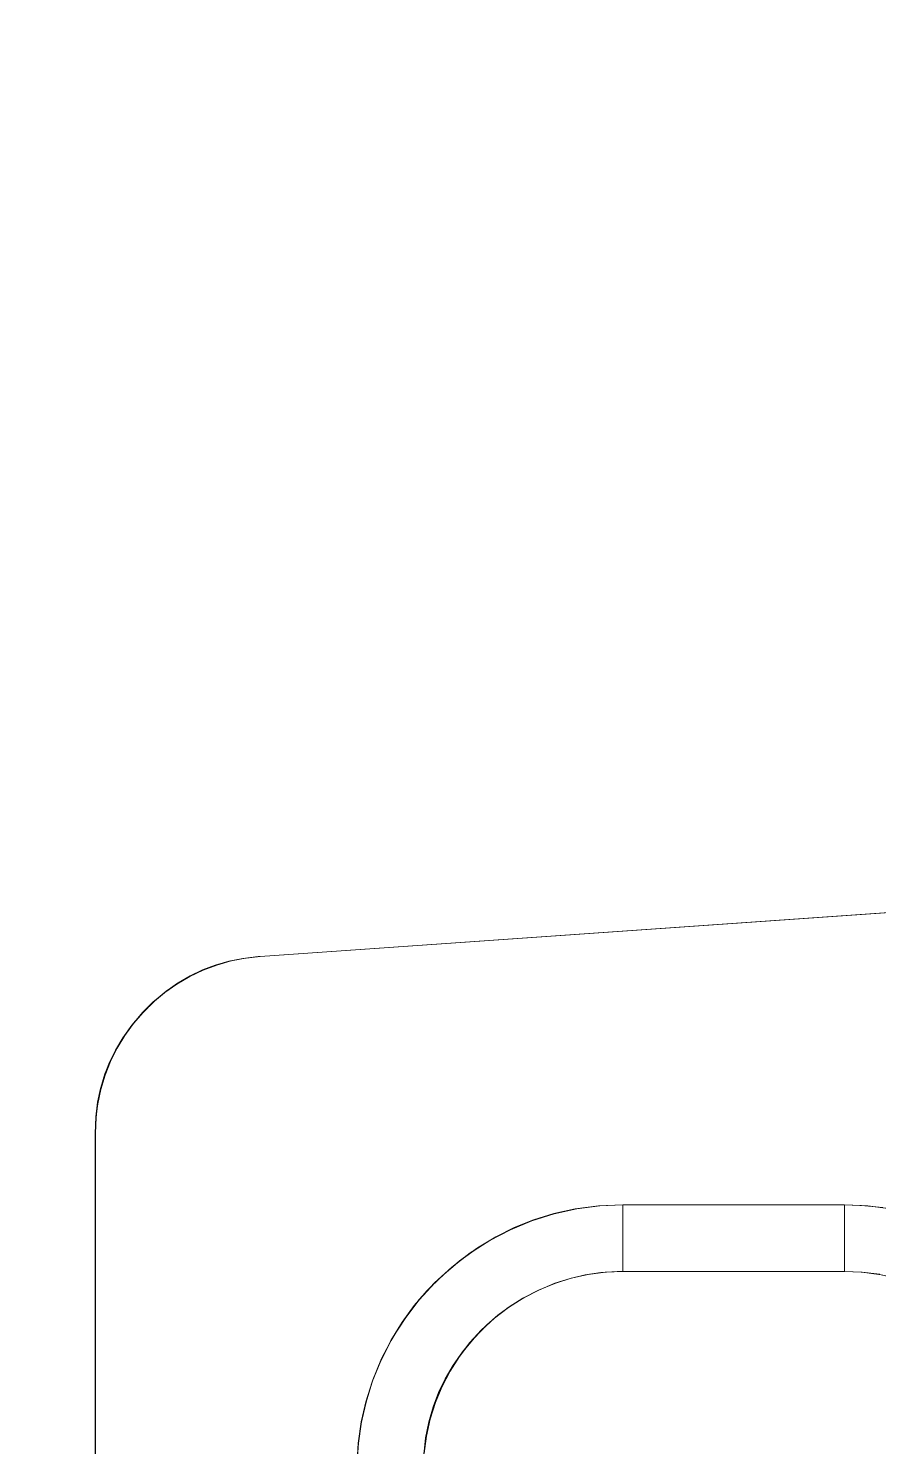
# Model space of a CAD drawing. Header units: millimetres. Extents: x -5968 to 8419, y -11886 to 221.
# Drawn here: x -4809.22 to -4799.63, y -11248.23 to -11232.23 of the extents above; entities that cross this region are included whole.
import ezdxf

# ---------------------------------------------------------------- set-up
doc = ezdxf.new("R2010")
doc.units = ezdxf.units.MM
doc.header["$LTSCALE"] = 20
doc.layers.add('Beschläge', color=7, linetype='Continuous')
doc.layers.add('Innenausbau_Konstruktion', color=7, linetype='Continuous')

msp = doc.modelspace()

# ---------------------------------------------------------------- linework, layer by layer
at = {"layer": 'Beschläge', "color": 7, "linetype": 'Continuous', "lineweight": 9, "transparency": 33554687}
for points in [[(-4806.601, -11242.7, 3091.609), (-4793.762, -11241.803, 3091.609), (-4793.762, -11241.803, 3090.109), (-4806.601, -11242.7, 3090.109)], [(-4806.599, -11242.7, 3559.609), (-4793.76, -11241.803, 3559.609), (-4793.76, -11241.803, 3558.109), (-4806.599, -11242.7, 3558.109)], [(-4808.462, -11252.31, 3091.609), (-4808.462, -11244.696, 3091.609), (-4808.462, -11244.696, 3090.109), (-4808.462, -11252.31, 3090.109)], [(-4808.46, -11252.31, 3559.609), (-4808.46, -11244.696, 3559.609), (-4808.46, -11244.696, 3558.109), (-4808.46, -11252.31, 3558.109)], [(-4802.512, -11246.253, 3090.859), (-4802.512, -11245.503, 3090.109), (-4800.012, -11245.503, 3090.109), (-4800.012, -11246.253, 3090.859)], [(-4802.51, -11246.253, 3558.859), (-4802.51, -11245.503, 3558.109), (-4800.01, -11245.503, 3558.109), (-4800.01, -11246.253, 3558.859)], [(-4802.512, -11246.253, 3091.609), (-4802.512, -11246.253, 3090.859), (-4800.012, -11246.253, 3090.859), (-4800.012, -11246.253, 3091.609)], [(-4802.51, -11246.253, 3559.609), (-4802.51, -11246.253, 3558.859), (-4800.01, -11246.253, 3558.859), (-4800.01, -11246.253, 3559.609)]]:
    msp.add_3dface(points, dxfattribs=at)
for points, invisible_edges in [([(-4802.512, -11246.253, 3091.609), (-4800.012, -11246.253, 3091.609), (-4793.762, -11241.803, 3091.609), (-4806.601, -11242.7, 3091.609)], 10), ([(-4800.012, -11245.503, 3090.109), (-4802.512, -11245.503, 3090.109), (-4806.601, -11242.7, 3090.109), (-4793.762, -11241.803, 3090.109)], 10), ([(-4802.51, -11246.253, 3559.609), (-4800.01, -11246.253, 3559.609), (-4793.76, -11241.803, 3559.609), (-4806.599, -11242.7, 3559.609)], 10), ([(-4800.01, -11245.503, 3558.109), (-4802.51, -11245.503, 3558.109), (-4806.599, -11242.7, 3558.109), (-4793.76, -11241.803, 3558.109)], 10), ([(-4800.012, -11246.253, 3091.609), (-4799.811, -11246.261, 3091.609), (-4793.762, -11241.803, 3091.609)], 10), ([(-4793.762, -11241.803, 3090.109), (-4799.821, -11245.508, 3090.109), (-4800.012, -11245.503, 3090.109)], 9), ([(-4800.01, -11246.253, 3559.609), (-4799.809, -11246.261, 3559.609), (-4793.76, -11241.803, 3559.609)], 10), ([(-4793.76, -11241.803, 3558.109), (-4799.819, -11245.508, 3558.109), (-4800.01, -11245.503, 3558.109)], 9), ([(-4793.762, -11241.803, 3090.109), (-4799.579, -11245.533, 3090.109), (-4799.821, -11245.508, 3090.109)], 9), ([(-4793.76, -11241.803, 3558.109), (-4799.577, -11245.533, 3558.109), (-4799.819, -11245.508, 3558.109)], 9), ([(-4799.811, -11246.261, 3091.609), (-4799.613, -11246.285, 3091.609), (-4793.762, -11241.803, 3091.609)], 10), ([(-4799.809, -11246.261, 3559.609), (-4799.611, -11246.285, 3559.609), (-4793.76, -11241.803, 3559.609)], 10), ([(-4806.789, -11242.722, 3091.609), (-4806.962, -11242.757, 3091.609), (-4803.922, -11246.748, 3091.609)], 10), ([(-4806.787, -11242.722, 3559.609), (-4806.96, -11242.757, 3559.609), (-4803.92, -11246.748, 3559.609)], 10), ([(-4804.351, -11246.133, 3090.109), (-4806.956, -11242.755, 3090.109), (-4806.795, -11242.722, 3090.109), (-4806.622, -11242.702, 3090.109)], 9), ([(-4804.349, -11246.133, 3558.109), (-4806.954, -11242.755, 3558.109), (-4806.793, -11242.722, 3558.109), (-4806.62, -11242.702, 3558.109)], 9), ([(-4806.93, -11242.751, 3091.609), (-4806.767, -11242.719, 3091.609), (-4806.767, -11242.719, 3090.109)], 10), ([(-4806.93, -11242.751, 3091.609), (-4806.767, -11242.719, 3090.109), (-4806.93, -11242.751, 3090.109)], 9), ([(-4806.928, -11242.751, 3559.609), (-4806.765, -11242.719, 3559.609), (-4806.765, -11242.719, 3558.109)], 10), ([(-4806.928, -11242.751, 3559.609), (-4806.765, -11242.719, 3558.109), (-4806.928, -11242.751, 3558.109)], 9), ([(-4803.922, -11246.748, 3091.609), (-4803.782, -11246.645, 3091.609), (-4806.601, -11242.7, 3091.609), (-4806.789, -11242.722, 3091.609)], 10), ([(-4803.92, -11246.748, 3559.609), (-4803.78, -11246.645, 3559.609), (-4806.599, -11242.7, 3559.609), (-4806.787, -11242.722, 3559.609)], 10), ([(-4806.767, -11242.719, 3091.609), (-4806.601, -11242.7, 3091.609), (-4806.601, -11242.7, 3090.109)], 8), ([(-4806.767, -11242.719, 3091.609), (-4806.601, -11242.7, 3090.109), (-4806.767, -11242.719, 3090.109)], 9), ([(-4806.765, -11242.719, 3559.609), (-4806.599, -11242.7, 3559.609), (-4806.599, -11242.7, 3558.109)], 8), ([(-4806.765, -11242.719, 3559.609), (-4806.599, -11242.7, 3558.109), (-4806.765, -11242.719, 3558.109)], 9), ([(-4806.622, -11242.702, 3090.109), (-4806.601, -11242.7, 3090.109), (-4804.148, -11245.986, 3090.109), (-4804.351, -11246.133, 3090.109)], 10), ([(-4806.62, -11242.702, 3558.109), (-4806.599, -11242.7, 3558.109), (-4804.146, -11245.986, 3558.109), (-4804.349, -11246.133, 3558.109)], 10), ([(-4806.601, -11242.7, 3091.609), (-4802.573, -11246.253, 3091.609), (-4802.512, -11246.253, 3091.609)], 9), ([(-4806.601, -11242.7, 3091.609), (-4802.758, -11246.265, 3091.609), (-4802.573, -11246.253, 3091.609)], 9), ([(-4806.601, -11242.7, 3091.609), (-4802.935, -11246.291, 3091.609), (-4802.758, -11246.265, 3091.609)], 9), ([(-4806.601, -11242.7, 3091.609), (-4803.106, -11246.331, 3091.609), (-4802.935, -11246.291, 3091.609)], 9), ([(-4806.601, -11242.7, 3091.609), (-4803.629, -11246.55, 3091.609), (-4803.459, -11246.463, 3091.609)], 9), ([(-4806.601, -11242.7, 3091.609), (-4803.782, -11246.645, 3091.609), (-4803.629, -11246.55, 3091.609)], 9), ([(-4806.601, -11242.7, 3091.609), (-4803.279, -11246.387, 3091.609), (-4803.106, -11246.331, 3091.609)], 9), ([(-4803.459, -11246.463, 3091.609), (-4803.279, -11246.387, 3091.609), (-4806.601, -11242.7, 3091.609)], 10), ([(-4806.601, -11242.7, 3090.109), (-4803.944, -11245.862, 3090.109), (-4804.148, -11245.986, 3090.109)], 9), ([(-4806.601, -11242.7, 3090.109), (-4803.735, -11245.757, 3090.109), (-4803.944, -11245.862, 3090.109)], 9), ([(-4806.601, -11242.7, 3090.109), (-4803.518, -11245.67, 3090.109), (-4803.735, -11245.757, 3090.109)], 9), ([(-4806.601, -11242.7, 3090.109), (-4803.29, -11245.6, 3090.109), (-4803.518, -11245.67, 3090.109)], 9), ([(-4802.512, -11245.503, 3090.109), (-4802.784, -11245.514, 3090.109), (-4806.601, -11242.7, 3090.109)], 10), ([(-4806.601, -11242.7, 3090.109), (-4803.047, -11245.547, 3090.109), (-4803.29, -11245.6, 3090.109)], 9), ([(-4802.784, -11245.514, 3090.109), (-4803.047, -11245.547, 3090.109), (-4806.601, -11242.7, 3090.109)], 10), ([(-4806.599, -11242.7, 3559.609), (-4802.571, -11246.253, 3559.609), (-4802.51, -11246.253, 3559.609)], 9), ([(-4806.599, -11242.7, 3559.609), (-4802.756, -11246.265, 3559.609), (-4802.571, -11246.253, 3559.609)], 9), ([(-4806.599, -11242.7, 3559.609), (-4802.933, -11246.291, 3559.609), (-4802.756, -11246.265, 3559.609)], 9), ([(-4806.599, -11242.7, 3559.609), (-4803.104, -11246.331, 3559.609), (-4802.933, -11246.291, 3559.609)], 9), ([(-4806.599, -11242.7, 3559.609), (-4803.627, -11246.55, 3559.609), (-4803.457, -11246.463, 3559.609)], 9), ([(-4806.599, -11242.7, 3559.609), (-4803.78, -11246.645, 3559.609), (-4803.627, -11246.55, 3559.609)], 9), ([(-4806.599, -11242.7, 3559.609), (-4803.277, -11246.387, 3559.609), (-4803.104, -11246.331, 3559.609)], 9), ([(-4803.457, -11246.463, 3559.609), (-4803.277, -11246.387, 3559.609), (-4806.599, -11242.7, 3559.609)], 10), ([(-4806.599, -11242.7, 3558.109), (-4803.942, -11245.862, 3558.109), (-4804.146, -11245.986, 3558.109)], 9), ([(-4806.599, -11242.7, 3558.109), (-4803.733, -11245.757, 3558.109), (-4803.942, -11245.862, 3558.109)], 9), ([(-4806.599, -11242.7, 3558.109), (-4803.516, -11245.67, 3558.109), (-4803.733, -11245.757, 3558.109)], 9), ([(-4806.599, -11242.7, 3558.109), (-4803.288, -11245.6, 3558.109), (-4803.516, -11245.67, 3558.109)], 9), ([(-4802.51, -11245.503, 3558.109), (-4802.782, -11245.514, 3558.109), (-4806.599, -11242.7, 3558.109)], 10), ([(-4806.599, -11242.7, 3558.109), (-4803.045, -11245.547, 3558.109), (-4803.288, -11245.6, 3558.109)], 9), ([(-4802.782, -11245.514, 3558.109), (-4803.045, -11245.547, 3558.109), (-4806.599, -11242.7, 3558.109)], 10), ([(-4804.553, -11246.305, 3090.109), (-4807.527, -11242.997, 3090.109), (-4807.391, -11242.918, 3090.109), (-4807.252, -11242.852, 3090.109)], 9), ([(-4804.551, -11246.305, 3558.109), (-4807.525, -11242.997, 3558.109), (-4807.389, -11242.918, 3558.109), (-4807.25, -11242.852, 3558.109)], 9), ([(-4807.269, -11242.861, 3091.609), (-4807.409, -11242.929, 3091.609), (-4804.045, -11246.855, 3091.609)], 10), ([(-4807.267, -11242.861, 3559.609), (-4807.407, -11242.929, 3559.609), (-4804.043, -11246.855, 3559.609)], 10), ([(-4807.397, -11242.928, 3091.609), (-4807.247, -11242.856, 3091.609), (-4807.247, -11242.856, 3090.109)], 10), ([(-4807.397, -11242.928, 3091.609), (-4807.247, -11242.856, 3090.109), (-4807.397, -11242.928, 3090.109)], 9), ([(-4807.395, -11242.928, 3559.609), (-4807.245, -11242.856, 3559.609), (-4807.245, -11242.856, 3558.109)], 10), ([(-4807.395, -11242.928, 3559.609), (-4807.245, -11242.856, 3558.109), (-4807.395, -11242.928, 3558.109)], 9), ([(-4804.045, -11246.855, 3091.609), (-4803.922, -11246.748, 3091.609), (-4807.121, -11242.803, 3091.609), (-4807.269, -11242.861, 3091.609)], 10), ([(-4804.043, -11246.855, 3559.609), (-4803.92, -11246.748, 3559.609), (-4807.119, -11242.803, 3559.609), (-4807.267, -11242.861, 3559.609)], 10), ([(-4807.252, -11242.852, 3090.109), (-4807.108, -11242.798, 3090.109), (-4804.553, -11246.305, 3090.109)], 10), ([(-4807.25, -11242.852, 3558.109), (-4807.106, -11242.798, 3558.109), (-4804.551, -11246.305, 3558.109)], 10), ([(-4807.247, -11242.856, 3091.609), (-4807.091, -11242.797, 3091.609), (-4807.091, -11242.797, 3090.109)], 10), ([(-4807.247, -11242.856, 3091.609), (-4807.091, -11242.797, 3090.109), (-4807.247, -11242.856, 3090.109)], 9), ([(-4807.245, -11242.856, 3559.609), (-4807.089, -11242.797, 3559.609), (-4807.089, -11242.797, 3558.109)], 10), ([(-4807.245, -11242.856, 3559.609), (-4807.089, -11242.797, 3558.109), (-4807.245, -11242.856, 3558.109)], 9), ([(-4806.962, -11242.757, 3091.609), (-4807.121, -11242.803, 3091.609), (-4803.922, -11246.748, 3091.609)], 10), ([(-4806.96, -11242.757, 3559.609), (-4807.119, -11242.803, 3559.609), (-4803.92, -11246.748, 3559.609)], 10), ([(-4807.108, -11242.798, 3090.109), (-4806.956, -11242.755, 3090.109), (-4804.351, -11246.133, 3090.109), (-4804.553, -11246.305, 3090.109)], 10), ([(-4807.106, -11242.798, 3558.109), (-4806.954, -11242.755, 3558.109), (-4804.349, -11246.133, 3558.109), (-4804.551, -11246.305, 3558.109)], 10), ([(-4807.091, -11242.797, 3091.609), (-4806.93, -11242.751, 3091.609), (-4806.93, -11242.751, 3090.109)], 10), ([(-4807.091, -11242.797, 3091.609), (-4806.93, -11242.751, 3090.109), (-4807.091, -11242.797, 3090.109)], 9), ([(-4807.089, -11242.797, 3559.609), (-4806.928, -11242.751, 3559.609), (-4806.928, -11242.751, 3558.109)], 10), ([(-4807.089, -11242.797, 3559.609), (-4806.928, -11242.751, 3558.109), (-4807.089, -11242.797, 3558.109)], 9), ([(-4807.796, -11243.204, 3090.109), (-4807.661, -11243.091, 3090.109), (-4807.527, -11242.997, 3090.109), (-4804.553, -11246.305, 3090.109)], 12), ([(-4807.794, -11243.204, 3558.109), (-4807.659, -11243.091, 3558.109), (-4807.525, -11242.997, 3558.109), (-4804.551, -11246.305, 3558.109)], 12), ([(-4807.678, -11243.108, 3091.609), (-4807.541, -11243.012, 3091.609), (-4807.541, -11243.012, 3090.109)], 10), ([(-4807.678, -11243.108, 3091.609), (-4807.541, -11243.012, 3090.109), (-4807.678, -11243.108, 3090.109)], 9), ([(-4807.676, -11243.108, 3559.609), (-4807.539, -11243.012, 3559.609), (-4807.539, -11243.012, 3558.109)], 10), ([(-4807.676, -11243.108, 3559.609), (-4807.539, -11243.012, 3558.109), (-4807.676, -11243.108, 3558.109)], 9), ([(-4807.543, -11243.01, 3091.609), (-4807.673, -11243.103, 3091.609), (-4804.045, -11246.855, 3091.609)], 10), ([(-4807.541, -11243.01, 3559.609), (-4807.671, -11243.103, 3559.609), (-4804.043, -11246.855, 3559.609)], 10), ([(-4807.409, -11242.929, 3091.609), (-4807.543, -11243.01, 3091.609), (-4804.045, -11246.855, 3091.609)], 10), ([(-4807.541, -11243.012, 3091.609), (-4807.397, -11242.928, 3091.609), (-4807.397, -11242.928, 3090.109)], 10), ([(-4807.541, -11243.012, 3091.609), (-4807.397, -11242.928, 3090.109), (-4807.541, -11243.012, 3090.109)], 9), ([(-4807.407, -11242.929, 3559.609), (-4807.541, -11243.01, 3559.609), (-4804.043, -11246.855, 3559.609)], 10), ([(-4807.539, -11243.012, 3559.609), (-4807.395, -11242.928, 3559.609), (-4807.395, -11242.928, 3558.109)], 10), ([(-4807.539, -11243.012, 3559.609), (-4807.395, -11242.928, 3558.109), (-4807.539, -11243.012, 3558.109)], 9), ([(-4807.801, -11243.21, 3091.609), (-4807.928, -11243.335, 3091.609), (-4808.049, -11243.476, 3091.609), (-4804.191, -11247.006, 3091.609)], 12), ([(-4807.799, -11243.21, 3559.609), (-4807.926, -11243.335, 3559.609), (-4808.047, -11243.476, 3559.609), (-4804.189, -11247.006, 3559.609)], 12), ([(-4804.553, -11246.305, 3090.109), (-4807.927, -11243.334, 3090.109), (-4807.796, -11243.204, 3090.109)], 9), ([(-4804.551, -11246.305, 3558.109), (-4807.925, -11243.334, 3558.109), (-4807.794, -11243.204, 3558.109)], 9), ([(-4807.924, -11243.332, 3091.609), (-4807.806, -11243.214, 3091.609), (-4807.806, -11243.214, 3090.109)], 10), ([(-4807.924, -11243.332, 3091.609), (-4807.806, -11243.214, 3090.109), (-4807.924, -11243.332, 3090.109)], 9), ([(-4807.922, -11243.332, 3559.609), (-4807.804, -11243.214, 3559.609), (-4807.804, -11243.214, 3558.109)], 10), ([(-4807.922, -11243.332, 3559.609), (-4807.804, -11243.214, 3558.109), (-4807.922, -11243.332, 3558.109)], 9), ([(-4807.806, -11243.214, 3091.609), (-4807.678, -11243.108, 3091.609), (-4807.678, -11243.108, 3090.109)], 10), ([(-4807.806, -11243.214, 3091.609), (-4807.678, -11243.108, 3090.109), (-4807.806, -11243.214, 3090.109)], 9), ([(-4807.804, -11243.214, 3559.609), (-4807.676, -11243.108, 3559.609), (-4807.676, -11243.108, 3558.109)], 10), ([(-4807.804, -11243.214, 3559.609), (-4807.676, -11243.108, 3558.109), (-4807.804, -11243.214, 3558.109)], 9), ([(-4804.191, -11247.006, 3091.609), (-4804.045, -11246.855, 3091.609), (-4807.673, -11243.103, 3091.609), (-4807.801, -11243.21, 3091.609)], 10), ([(-4804.189, -11247.006, 3559.609), (-4804.043, -11246.855, 3559.609), (-4807.671, -11243.103, 3559.609), (-4807.799, -11243.21, 3559.609)], 10), ([(-4804.553, -11246.305, 3090.109), (-4804.722, -11246.473, 3090.109), (-4808.042, -11243.469, 3090.109), (-4807.927, -11243.334, 3090.109)], 10), ([(-4804.551, -11246.305, 3558.109), (-4804.72, -11246.473, 3558.109), (-4808.04, -11243.469, 3558.109), (-4807.925, -11243.334, 3558.109)], 10), ([(-4808.033, -11243.458, 3091.609), (-4807.924, -11243.332, 3091.609), (-4807.924, -11243.332, 3090.109)], 10), ([(-4808.033, -11243.458, 3091.609), (-4807.924, -11243.332, 3090.109), (-4808.033, -11243.458, 3090.109)], 9), ([(-4808.031, -11243.458, 3559.609), (-4807.922, -11243.332, 3559.609), (-4807.922, -11243.332, 3558.109)], 10), ([(-4808.031, -11243.458, 3559.609), (-4807.922, -11243.332, 3558.109), (-4808.031, -11243.458, 3558.109)], 9), ([(-4804.191, -11247.006, 3091.609), (-4808.049, -11243.476, 3091.609), (-4808.151, -11243.618, 3091.609), (-4808.234, -11243.758, 3091.609)], 9), ([(-4804.189, -11247.006, 3559.609), (-4808.047, -11243.476, 3559.609), (-4808.149, -11243.618, 3559.609), (-4808.232, -11243.758, 3559.609)], 9), ([(-4808.14, -11243.605, 3090.109), (-4808.042, -11243.469, 3090.109), (-4804.722, -11246.473, 3090.109)], 10), ([(-4808.138, -11243.605, 3558.109), (-4808.04, -11243.469, 3558.109), (-4804.72, -11246.473, 3558.109)], 10), ([(-4808.13, -11243.593, 3091.609), (-4808.033, -11243.458, 3091.609), (-4808.033, -11243.458, 3090.109)], 10), ([(-4808.13, -11243.593, 3091.609), (-4808.033, -11243.458, 3090.109), (-4808.13, -11243.593, 3090.109)], 9), ([(-4808.128, -11243.593, 3559.609), (-4808.031, -11243.458, 3559.609), (-4808.031, -11243.458, 3558.109)], 10), ([(-4808.128, -11243.593, 3559.609), (-4808.031, -11243.458, 3558.109), (-4808.128, -11243.593, 3558.109)], 9), ([(-4808.223, -11243.741, 3090.109), (-4808.14, -11243.605, 3090.109), (-4804.722, -11246.473, 3090.109)], 10), ([(-4808.221, -11243.741, 3558.109), (-4808.138, -11243.605, 3558.109), (-4804.72, -11246.473, 3558.109)], 10), ([(-4808.216, -11243.736, 3091.609), (-4808.13, -11243.593, 3091.609), (-4808.13, -11243.593, 3090.109)], 10), ([(-4808.216, -11243.736, 3091.609), (-4808.13, -11243.593, 3090.109), (-4808.216, -11243.736, 3090.109)], 9), ([(-4808.214, -11243.736, 3559.609), (-4808.128, -11243.593, 3559.609), (-4808.128, -11243.593, 3558.109)], 10), ([(-4808.214, -11243.736, 3559.609), (-4808.128, -11243.593, 3558.109), (-4808.214, -11243.736, 3558.109)], 9), ([(-4808.234, -11243.758, 3091.609), (-4808.303, -11243.899, 3091.609), (-4804.191, -11247.006, 3091.609)], 10), ([(-4808.232, -11243.758, 3559.609), (-4808.301, -11243.899, 3559.609), (-4804.189, -11247.006, 3559.609)], 10), ([(-4804.722, -11246.473, 3090.109), (-4804.864, -11246.638, 3090.109), (-4808.293, -11243.881, 3090.109), (-4808.223, -11243.741, 3090.109)], 10), ([(-4804.72, -11246.473, 3558.109), (-4804.862, -11246.638, 3558.109), (-4808.291, -11243.881, 3558.109), (-4808.221, -11243.741, 3558.109)], 10), ([(-4808.29, -11243.886, 3091.609), (-4808.216, -11243.736, 3091.609), (-4808.216, -11243.736, 3090.109)], 10), ([(-4808.29, -11243.886, 3091.609), (-4808.216, -11243.736, 3090.109), (-4808.29, -11243.886, 3090.109)], 9), ([(-4808.288, -11243.886, 3559.609), (-4808.214, -11243.736, 3559.609), (-4808.214, -11243.736, 3558.109)], 10), ([(-4808.288, -11243.886, 3559.609), (-4808.214, -11243.736, 3558.109), (-4808.288, -11243.886, 3558.109)], 9), ([(-4808.303, -11243.899, 3091.609), (-4808.358, -11244.043, 3091.609), (-4804.317, -11247.159, 3091.609), (-4804.191, -11247.006, 3091.609)], 10), ([(-4808.301, -11243.899, 3559.609), (-4808.356, -11244.043, 3559.609), (-4804.315, -11247.159, 3559.609), (-4804.189, -11247.006, 3559.609)], 10), ([(-4808.351, -11244.026, 3090.109), (-4808.293, -11243.881, 3090.109), (-4804.864, -11246.638, 3090.109)], 10), ([(-4808.351, -11244.041, 3091.609), (-4808.29, -11243.886, 3091.609), (-4808.29, -11243.886, 3090.109)], 10), ([(-4808.351, -11244.041, 3091.609), (-4808.29, -11243.886, 3090.109), (-4808.351, -11244.041, 3090.109)], 9), ([(-4808.349, -11244.026, 3558.109), (-4808.291, -11243.881, 3558.109), (-4804.862, -11246.638, 3558.109)], 10), ([(-4808.349, -11244.041, 3559.609), (-4808.288, -11243.886, 3559.609), (-4808.288, -11243.886, 3558.109)], 10), ([(-4808.349, -11244.041, 3559.609), (-4808.288, -11243.886, 3558.109), (-4808.349, -11244.041, 3558.109)], 9), ([(-4804.317, -11247.159, 3091.609), (-4808.358, -11244.043, 3091.609), (-4808.402, -11244.191, 3091.609), (-4808.434, -11244.345, 3091.609)], 9), ([(-4804.315, -11247.159, 3559.609), (-4808.356, -11244.043, 3559.609), (-4808.4, -11244.191, 3559.609), (-4808.432, -11244.345, 3559.609)], 9), ([(-4808.432, -11244.34, 3090.109), (-4808.397, -11244.178, 3090.109), (-4804.864, -11246.638, 3090.109)], 10), ([(-4808.43, -11244.34, 3558.109), (-4808.395, -11244.178, 3558.109), (-4804.862, -11246.638, 3558.109)], 10), ([(-4808.399, -11244.2, 3091.609), (-4808.351, -11244.041, 3091.609), (-4808.351, -11244.041, 3090.109)], 10), ([(-4808.399, -11244.2, 3091.609), (-4808.351, -11244.041, 3090.109), (-4808.399, -11244.2, 3090.109)], 9), ([(-4808.397, -11244.178, 3090.109), (-4808.351, -11244.026, 3090.109), (-4804.864, -11246.638, 3090.109)], 10), ([(-4808.397, -11244.2, 3559.609), (-4808.349, -11244.041, 3559.609), (-4808.349, -11244.041, 3558.109)], 10), ([(-4808.397, -11244.2, 3559.609), (-4808.349, -11244.041, 3558.109), (-4808.397, -11244.2, 3558.109)], 9), ([(-4808.395, -11244.178, 3558.109), (-4808.349, -11244.026, 3558.109), (-4804.862, -11246.638, 3558.109)], 10), ([(-4808.434, -11244.364, 3091.609), (-4808.399, -11244.2, 3091.609), (-4808.399, -11244.2, 3090.109)], 10), ([(-4808.434, -11244.364, 3091.609), (-4808.399, -11244.2, 3090.109), (-4808.434, -11244.364, 3090.109)], 9), ([(-4808.432, -11244.364, 3559.609), (-4808.397, -11244.2, 3559.609), (-4808.397, -11244.2, 3558.109)], 10), ([(-4808.432, -11244.364, 3559.609), (-4808.397, -11244.2, 3558.109), (-4808.432, -11244.364, 3558.109)], 9), ([(-4808.455, -11244.529, 3091.609), (-4808.434, -11244.364, 3091.609), (-4808.434, -11244.364, 3090.109)], 10), ([(-4808.455, -11244.529, 3091.609), (-4808.434, -11244.364, 3090.109), (-4808.455, -11244.529, 3090.109)], 9), ([(-4804.864, -11246.638, 3090.109), (-4805, -11246.826, 3090.109), (-4808.454, -11244.515, 3090.109), (-4808.432, -11244.34, 3090.109)], 10), ([(-4804.317, -11247.159, 3091.609), (-4808.434, -11244.345, 3091.609), (-4808.454, -11244.509, 3091.609)], 9), ([(-4808.453, -11244.529, 3559.609), (-4808.432, -11244.364, 3559.609), (-4808.432, -11244.364, 3558.109)], 10), ([(-4808.453, -11244.529, 3559.609), (-4808.432, -11244.364, 3558.109), (-4808.453, -11244.529, 3558.109)], 9), ([(-4804.862, -11246.638, 3558.109), (-4804.998, -11246.826, 3558.109), (-4808.452, -11244.515, 3558.109), (-4808.43, -11244.34, 3558.109)], 10), ([(-4804.315, -11247.159, 3559.609), (-4808.432, -11244.345, 3559.609), (-4808.452, -11244.509, 3559.609)], 9), ([(-4808.454, -11244.509, 3091.609), (-4808.462, -11244.696, 3091.609), (-4804.424, -11247.311, 3091.609), (-4804.317, -11247.159, 3091.609)], 10), ([(-4808.462, -11244.696, 3090.109), (-4808.454, -11244.515, 3090.109), (-4805, -11246.826, 3090.109), (-4805.126, -11247.032, 3090.109)], 10), ([(-4808.462, -11244.696, 3091.609), (-4808.455, -11244.529, 3091.609), (-4808.455, -11244.529, 3090.109)], 10), ([(-4808.462, -11244.696, 3091.609), (-4808.455, -11244.529, 3090.109), (-4808.462, -11244.696, 3090.109)], 1), ([(-4808.452, -11244.509, 3559.609), (-4808.46, -11244.696, 3559.609), (-4804.422, -11247.311, 3559.609), (-4804.315, -11247.159, 3559.609)], 10), ([(-4808.46, -11244.696, 3558.109), (-4808.452, -11244.515, 3558.109), (-4804.998, -11246.826, 3558.109), (-4805.124, -11247.032, 3558.109)], 10), ([(-4808.46, -11244.696, 3559.609), (-4808.453, -11244.529, 3559.609), (-4808.453, -11244.529, 3558.109)], 10), ([(-4808.46, -11244.696, 3559.609), (-4808.453, -11244.529, 3558.109), (-4808.46, -11244.696, 3558.109)], 1), ([(-4808.462, -11244.696, 3091.609), (-4804.513, -11247.464, 3091.609), (-4804.424, -11247.311, 3091.609)], 9), ([(-4808.462, -11244.696, 3091.609), (-4804.588, -11247.62, 3091.609), (-4804.513, -11247.464, 3091.609)], 9), ([(-4808.462, -11244.696, 3091.609), (-4804.65, -11247.781, 3091.609), (-4804.588, -11247.62, 3091.609)], 9), ([(-4804.762, -11248.509, 3091.609), (-4804.756, -11248.321, 3091.609), (-4808.462, -11244.696, 3091.609), (-4808.462, -11252.31, 3091.609)], 10), ([(-4808.462, -11244.696, 3091.609), (-4804.699, -11247.95, 3091.609), (-4804.65, -11247.781, 3091.609)], 9), ([(-4808.462, -11244.696, 3091.609), (-4804.735, -11248.129, 3091.609), (-4804.699, -11247.95, 3091.609)], 9), ([(-4804.756, -11248.321, 3091.609), (-4804.735, -11248.129, 3091.609), (-4808.462, -11244.696, 3091.609)], 10), ([(-4808.462, -11244.696, 3090.109), (-4805.126, -11247.032, 3090.109), (-4805.241, -11247.26, 3090.109)], 9), ([(-4808.462, -11252.31, 3090.109), (-4808.462, -11244.696, 3090.109), (-4805.511, -11248.452, 3090.109), (-4805.507, -11248.677, 3090.109)], 10), ([(-4808.462, -11244.696, 3090.109), (-4805.461, -11247.95, 3090.109), (-4805.495, -11248.191, 3090.109)], 9), ([(-4808.462, -11244.696, 3090.109), (-4805.41, -11247.723, 3090.109), (-4805.461, -11247.95, 3090.109)], 9), ([(-4808.462, -11244.696, 3090.109), (-4805.339, -11247.497, 3090.109), (-4805.41, -11247.723, 3090.109)], 9), ([(-4805.241, -11247.26, 3090.109), (-4805.339, -11247.497, 3090.109), (-4808.462, -11244.696, 3090.109)], 10), ([(-4805.495, -11248.191, 3090.109), (-4805.511, -11248.452, 3090.109), (-4808.462, -11244.696, 3090.109)], 10), ([(-4808.46, -11244.696, 3559.609), (-4804.511, -11247.464, 3559.609), (-4804.422, -11247.311, 3559.609)], 9), ([(-4808.46, -11244.696, 3559.609), (-4804.586, -11247.62, 3559.609), (-4804.511, -11247.464, 3559.609)], 9), ([(-4808.46, -11244.696, 3559.609), (-4804.648, -11247.781, 3559.609), (-4804.586, -11247.62, 3559.609)], 9), ([(-4804.76, -11248.509, 3559.609), (-4804.754, -11248.321, 3559.609), (-4808.46, -11244.696, 3559.609), (-4808.46, -11252.31, 3559.609)], 10), ([(-4808.46, -11244.696, 3559.609), (-4804.697, -11247.95, 3559.609), (-4804.648, -11247.781, 3559.609)], 9), ([(-4808.46, -11244.696, 3559.609), (-4804.733, -11248.129, 3559.609), (-4804.697, -11247.95, 3559.609)], 9), ([(-4804.754, -11248.321, 3559.609), (-4804.733, -11248.129, 3559.609), (-4808.46, -11244.696, 3559.609)], 10), ([(-4808.46, -11244.696, 3558.109), (-4805.124, -11247.032, 3558.109), (-4805.239, -11247.26, 3558.109)], 9), ([(-4808.46, -11244.696, 3558.109), (-4805.459, -11247.95, 3558.109), (-4805.493, -11248.191, 3558.109)], 9), ([(-4808.46, -11244.696, 3558.109), (-4805.408, -11247.723, 3558.109), (-4805.459, -11247.95, 3558.109)], 9), ([(-4808.46, -11252.31, 3558.109), (-4808.46, -11244.696, 3558.109), (-4805.509, -11248.452, 3558.109), (-4805.505, -11248.677, 3558.109)], 10), ([(-4808.46, -11244.696, 3558.109), (-4805.337, -11247.497, 3558.109), (-4805.408, -11247.723, 3558.109)], 9), ([(-4805.239, -11247.26, 3558.109), (-4805.337, -11247.497, 3558.109), (-4808.46, -11244.696, 3558.109)], 10), ([(-4805.493, -11248.191, 3558.109), (-4805.509, -11248.452, 3558.109), (-4808.46, -11244.696, 3558.109)], 10), ([(-4803.281, -11246.388, 3090.859), (-4803.538, -11245.684, 3090.109), (-4803.288, -11245.605, 3090.109)], 9), ([(-4803.279, -11246.388, 3558.859), (-4803.536, -11245.684, 3558.109), (-4803.286, -11245.605, 3558.109)], 9), ([(-4803.094, -11246.329, 3090.859), (-4803.288, -11245.605, 3090.109), (-4803.033, -11245.548, 3090.109)], 9), ([(-4803.281, -11246.388, 3090.859), (-4803.288, -11245.605, 3090.109), (-4803.094, -11246.329, 3090.859)], 3), ([(-4803.092, -11246.329, 3558.859), (-4803.286, -11245.605, 3558.109), (-4803.031, -11245.548, 3558.109)], 9), ([(-4803.279, -11246.388, 3558.859), (-4803.286, -11245.605, 3558.109), (-4803.092, -11246.329, 3558.859)], 3), ([(-4803.094, -11246.329, 3090.859), (-4803.033, -11245.548, 3090.109), (-4802.902, -11246.287, 3090.859)], 3), ([(-4803.092, -11246.329, 3558.859), (-4803.031, -11245.548, 3558.109), (-4802.9, -11246.287, 3558.859)], 3), ([(-4802.902, -11246.287, 3090.859), (-4803.033, -11245.548, 3090.109), (-4802.773, -11245.514, 3090.109)], 9), ([(-4802.9, -11246.287, 3558.859), (-4803.031, -11245.548, 3558.109), (-4802.771, -11245.514, 3558.109)], 9), ([(-4802.902, -11246.287, 3090.859), (-4802.773, -11245.514, 3090.109), (-4802.708, -11246.261, 3090.859)], 3), ([(-4802.9, -11246.287, 3558.859), (-4802.771, -11245.514, 3558.109), (-4802.706, -11246.261, 3558.859)], 3), ([(-4802.708, -11246.261, 3090.859), (-4802.773, -11245.514, 3090.109), (-4802.512, -11245.503, 3090.109)], 9), ([(-4802.706, -11246.261, 3558.859), (-4802.771, -11245.514, 3558.109), (-4802.51, -11245.503, 3558.109)], 9), ([(-4802.708, -11246.261, 3090.859), (-4802.512, -11245.503, 3090.109), (-4802.512, -11246.253, 3090.859)], 1), ([(-4802.706, -11246.261, 3558.859), (-4802.51, -11245.503, 3558.109), (-4802.51, -11246.253, 3558.859)], 1), ([(-4800.012, -11246.253, 3090.859), (-4800.012, -11245.503, 3090.109), (-4799.75, -11245.514, 3090.109)], 8), ([(-4800.012, -11246.253, 3090.859), (-4799.75, -11245.514, 3090.109), (-4799.815, -11246.261, 3090.859)], 3), ([(-4800.01, -11246.253, 3558.859), (-4800.01, -11245.503, 3558.109), (-4799.748, -11245.514, 3558.109)], 8), ([(-4800.01, -11246.253, 3558.859), (-4799.748, -11245.514, 3558.109), (-4799.813, -11246.261, 3558.859)], 3), ([(-4799.815, -11246.261, 3090.859), (-4799.75, -11245.514, 3090.109), (-4799.491, -11245.548, 3090.109)], 9), ([(-4799.815, -11246.261, 3090.859), (-4799.491, -11245.548, 3090.109), (-4799.621, -11246.287, 3090.859)], 3), ([(-4799.813, -11246.261, 3558.859), (-4799.748, -11245.514, 3558.109), (-4799.489, -11245.548, 3558.109)], 9), ([(-4799.813, -11246.261, 3558.859), (-4799.489, -11245.548, 3558.109), (-4799.619, -11246.287, 3558.859)], 3), ([(-4803.462, -11246.463, 3090.859), (-4803.779, -11245.784, 3090.109), (-4803.538, -11245.684, 3090.109)], 9), ([(-4803.46, -11246.463, 3558.859), (-4803.777, -11245.784, 3558.109), (-4803.536, -11245.684, 3558.109)], 9), ([(-4803.462, -11246.463, 3090.859), (-4803.538, -11245.684, 3090.109), (-4803.281, -11246.388, 3090.859)], 3), ([(-4803.46, -11246.463, 3558.859), (-4803.536, -11245.684, 3558.109), (-4803.279, -11246.388, 3558.859)], 3), ([(-4803.802, -11246.659, 3090.859), (-4804.232, -11246.045, 3090.109), (-4804.012, -11245.905, 3090.109)], 9), ([(-4803.8, -11246.659, 3558.859), (-4804.23, -11246.045, 3558.109), (-4804.01, -11245.905, 3558.109)], 9), ([(-4803.637, -11246.554, 3090.859), (-4804.012, -11245.905, 3090.109), (-4803.779, -11245.784, 3090.109)], 9), ([(-4803.802, -11246.659, 3090.859), (-4804.012, -11245.905, 3090.109), (-4803.637, -11246.554, 3090.859)], 3), ([(-4803.635, -11246.554, 3558.859), (-4804.01, -11245.905, 3558.109), (-4803.777, -11245.784, 3558.109)], 9), ([(-4803.8, -11246.659, 3558.859), (-4804.01, -11245.905, 3558.109), (-4803.635, -11246.554, 3558.859)], 3), ([(-4803.637, -11246.554, 3090.859), (-4803.779, -11245.784, 3090.109), (-4803.462, -11246.463, 3090.859)], 3), ([(-4803.635, -11246.554, 3558.859), (-4803.777, -11245.784, 3558.109), (-4803.46, -11246.463, 3558.859)], 3), ([(-4803.958, -11246.779, 3090.859), (-4804.44, -11246.204, 3090.109), (-4804.232, -11246.045, 3090.109)], 9), ([(-4803.956, -11246.779, 3558.859), (-4804.438, -11246.204, 3558.109), (-4804.23, -11246.045, 3558.109)], 9), ([(-4803.958, -11246.779, 3090.859), (-4804.232, -11246.045, 3090.109), (-4803.802, -11246.659, 3090.859)], 3), ([(-4803.956, -11246.779, 3558.859), (-4804.23, -11246.045, 3558.109), (-4803.8, -11246.659, 3558.859)], 3), ([(-4804.103, -11246.912, 3090.859), (-4804.633, -11246.381, 3090.109), (-4804.44, -11246.204, 3090.109)], 9), ([(-4804.101, -11246.912, 3558.859), (-4804.631, -11246.381, 3558.109), (-4804.438, -11246.204, 3558.109)], 9), ([(-4804.103, -11246.912, 3090.859), (-4804.44, -11246.204, 3090.109), (-4803.958, -11246.779, 3090.859)], 3), ([(-4804.101, -11246.912, 3558.859), (-4804.438, -11246.204, 3558.109), (-4803.956, -11246.779, 3558.859)], 3), ([(-4802.708, -11246.261, 3091.609), (-4802.512, -11246.253, 3090.859), (-4802.512, -11246.253, 3091.609)], 1), ([(-4802.708, -11246.261, 3091.609), (-4802.708, -11246.261, 3090.859), (-4802.512, -11246.253, 3090.859)], 9), ([(-4802.706, -11246.261, 3559.609), (-4802.51, -11246.253, 3558.859), (-4802.51, -11246.253, 3559.609)], 1), ([(-4802.706, -11246.261, 3559.609), (-4802.706, -11246.261, 3558.859), (-4802.51, -11246.253, 3558.859)], 9), ([(-4799.821, -11246.261, 3090.859), (-4799.821, -11246.261, 3091.609), (-4800.012, -11246.253, 3091.609), (-4800.012, -11246.253, 3090.859)], 1), ([(-4799.819, -11246.261, 3558.859), (-4799.819, -11246.261, 3559.609), (-4800.01, -11246.253, 3559.609), (-4800.01, -11246.253, 3558.859)], 1), ([(-4804.235, -11247.056, 3090.859), (-4804.81, -11246.574, 3090.109), (-4804.633, -11246.381, 3090.109)], 9), ([(-4804.233, -11247.056, 3558.859), (-4804.808, -11246.574, 3558.109), (-4804.631, -11246.381, 3558.109)], 9), ([(-4804.235, -11247.056, 3090.859), (-4804.633, -11246.381, 3090.109), (-4804.103, -11246.912, 3090.859)], 3), ([(-4804.233, -11247.056, 3558.859), (-4804.631, -11246.381, 3558.109), (-4804.101, -11246.912, 3558.859)], 3), ([(-4803.462, -11246.463, 3091.609), (-4803.281, -11246.388, 3090.859), (-4803.281, -11246.388, 3091.609)], 3), ([(-4803.462, -11246.463, 3091.609), (-4803.462, -11246.463, 3090.859), (-4803.281, -11246.388, 3090.859)], 9), ([(-4803.46, -11246.463, 3559.609), (-4803.279, -11246.388, 3558.859), (-4803.279, -11246.388, 3559.609)], 3), ([(-4803.46, -11246.463, 3559.609), (-4803.46, -11246.463, 3558.859), (-4803.279, -11246.388, 3558.859)], 9), ([(-4803.281, -11246.388, 3091.609), (-4803.094, -11246.329, 3090.859), (-4803.094, -11246.329, 3091.609)], 3), ([(-4803.281, -11246.388, 3091.609), (-4803.281, -11246.388, 3090.859), (-4803.094, -11246.329, 3090.859)], 9), ([(-4803.279, -11246.388, 3559.609), (-4803.092, -11246.329, 3558.859), (-4803.092, -11246.329, 3559.609)], 3), ([(-4803.279, -11246.388, 3559.609), (-4803.279, -11246.388, 3558.859), (-4803.092, -11246.329, 3558.859)], 9), ([(-4803.094, -11246.329, 3091.609), (-4802.902, -11246.287, 3090.859), (-4802.902, -11246.287, 3091.609)], 3), ([(-4803.094, -11246.329, 3091.609), (-4803.094, -11246.329, 3090.859), (-4802.902, -11246.287, 3090.859)], 9), ([(-4803.092, -11246.329, 3559.609), (-4802.9, -11246.287, 3558.859), (-4802.9, -11246.287, 3559.609)], 3), ([(-4803.092, -11246.329, 3559.609), (-4803.092, -11246.329, 3558.859), (-4802.9, -11246.287, 3558.859)], 9), ([(-4802.902, -11246.287, 3091.609), (-4802.708, -11246.261, 3090.859), (-4802.708, -11246.261, 3091.609)], 3), ([(-4802.902, -11246.287, 3091.609), (-4802.902, -11246.287, 3090.859), (-4802.708, -11246.261, 3090.859)], 9), ([(-4802.9, -11246.287, 3559.609), (-4802.706, -11246.261, 3558.859), (-4802.706, -11246.261, 3559.609)], 3), ([(-4802.9, -11246.287, 3559.609), (-4802.9, -11246.287, 3558.859), (-4802.706, -11246.261, 3558.859)], 9), ([(-4799.631, -11246.285, 3090.859), (-4799.631, -11246.285, 3091.609), (-4799.821, -11246.261, 3091.609), (-4799.821, -11246.261, 3090.859)], 5), ([(-4799.629, -11246.285, 3558.859), (-4799.629, -11246.285, 3559.609), (-4799.819, -11246.261, 3559.609), (-4799.819, -11246.261, 3558.859)], 5), ([(-4799.445, -11246.325, 3090.859), (-4799.445, -11246.325, 3091.609), (-4799.631, -11246.285, 3091.609), (-4799.631, -11246.285, 3090.859)], 5), ([(-4799.443, -11246.325, 3558.859), (-4799.443, -11246.325, 3559.609), (-4799.629, -11246.285, 3559.609), (-4799.629, -11246.285, 3558.859)], 5), ([(-4804.355, -11247.212, 3090.859), (-4804.969, -11246.782, 3090.109), (-4804.81, -11246.574, 3090.109)], 9), ([(-4804.353, -11247.212, 3558.859), (-4804.967, -11246.782, 3558.109), (-4804.808, -11246.574, 3558.109)], 9), ([(-4804.355, -11247.212, 3090.859), (-4804.81, -11246.574, 3090.109), (-4804.235, -11247.056, 3090.859)], 3), ([(-4804.353, -11247.212, 3558.859), (-4804.808, -11246.574, 3558.109), (-4804.233, -11247.056, 3558.859)], 3), ([(-4803.802, -11246.659, 3091.609), (-4803.637, -11246.554, 3090.859), (-4803.637, -11246.554, 3091.609)], 3), ([(-4803.802, -11246.659, 3091.609), (-4803.802, -11246.659, 3090.859), (-4803.637, -11246.554, 3090.859)], 9), ([(-4803.8, -11246.659, 3559.609), (-4803.635, -11246.554, 3558.859), (-4803.635, -11246.554, 3559.609)], 3), ([(-4803.8, -11246.659, 3559.609), (-4803.8, -11246.659, 3558.859), (-4803.635, -11246.554, 3558.859)], 9), ([(-4803.637, -11246.554, 3091.609), (-4803.462, -11246.463, 3090.859), (-4803.462, -11246.463, 3091.609)], 3), ([(-4803.637, -11246.554, 3091.609), (-4803.637, -11246.554, 3090.859), (-4803.462, -11246.463, 3090.859)], 9), ([(-4803.635, -11246.554, 3559.609), (-4803.46, -11246.463, 3558.859), (-4803.46, -11246.463, 3559.609)], 3), ([(-4803.635, -11246.554, 3559.609), (-4803.635, -11246.554, 3558.859), (-4803.46, -11246.463, 3558.859)], 9), ([(-4803.958, -11246.779, 3091.609), (-4803.802, -11246.659, 3090.859), (-4803.802, -11246.659, 3091.609)], 3), ([(-4803.958, -11246.779, 3091.609), (-4803.958, -11246.779, 3090.859), (-4803.802, -11246.659, 3090.859)], 9), ([(-4803.956, -11246.779, 3559.609), (-4803.8, -11246.659, 3558.859), (-4803.8, -11246.659, 3559.609)], 3), ([(-4803.956, -11246.779, 3559.609), (-4803.956, -11246.779, 3558.859), (-4803.8, -11246.659, 3558.859)], 9), ([(-4804.46, -11247.378, 3090.859), (-4805.11, -11247.003, 3090.109), (-4804.969, -11246.782, 3090.109)], 9), ([(-4804.458, -11247.378, 3558.859), (-4805.108, -11247.003, 3558.109), (-4804.967, -11246.782, 3558.109)], 9), ([(-4804.46, -11247.378, 3090.859), (-4804.969, -11246.782, 3090.109), (-4804.355, -11247.212, 3090.859)], 3), ([(-4804.458, -11247.378, 3558.859), (-4804.967, -11246.782, 3558.109), (-4804.353, -11247.212, 3558.859)], 3), ([(-4804.103, -11246.912, 3091.609), (-4803.958, -11246.779, 3090.859), (-4803.958, -11246.779, 3091.609)], 3), ([(-4804.103, -11246.912, 3091.609), (-4804.103, -11246.912, 3090.859), (-4803.958, -11246.779, 3090.859)], 9), ([(-4804.101, -11246.912, 3559.609), (-4803.956, -11246.779, 3558.859), (-4803.956, -11246.779, 3559.609)], 3), ([(-4804.101, -11246.912, 3559.609), (-4804.101, -11246.912, 3558.859), (-4803.956, -11246.779, 3558.859)], 9), ([(-4804.551, -11247.552, 3090.859), (-4805.231, -11247.235, 3090.109), (-4805.11, -11247.003, 3090.109)], 9), ([(-4804.549, -11247.552, 3558.859), (-4805.229, -11247.235, 3558.109), (-4805.108, -11247.003, 3558.109)], 9), ([(-4804.551, -11247.552, 3090.859), (-4805.11, -11247.003, 3090.109), (-4804.46, -11247.378, 3090.859)], 3), ([(-4804.549, -11247.552, 3558.859), (-4805.108, -11247.003, 3558.109), (-4804.458, -11247.378, 3558.859)], 3), ([(-4804.355, -11247.212, 3091.609), (-4804.235, -11247.056, 3090.859), (-4804.235, -11247.056, 3091.609)], 3), ([(-4804.355, -11247.212, 3091.609), (-4804.355, -11247.212, 3090.859), (-4804.235, -11247.056, 3090.859)], 9), ([(-4804.353, -11247.212, 3559.609), (-4804.233, -11247.056, 3558.859), (-4804.233, -11247.056, 3559.609)], 3), ([(-4804.353, -11247.212, 3559.609), (-4804.353, -11247.212, 3558.859), (-4804.233, -11247.056, 3558.859)], 9), ([(-4804.235, -11247.056, 3091.609), (-4804.103, -11246.912, 3090.859), (-4804.103, -11246.912, 3091.609)], 3), ([(-4804.235, -11247.056, 3091.609), (-4804.235, -11247.056, 3090.859), (-4804.103, -11246.912, 3090.859)], 9), ([(-4804.233, -11247.056, 3559.609), (-4804.101, -11246.912, 3558.859), (-4804.101, -11246.912, 3559.609)], 3), ([(-4804.233, -11247.056, 3559.609), (-4804.233, -11247.056, 3558.859), (-4804.101, -11246.912, 3558.859)], 9), ([(-4804.46, -11247.378, 3091.609), (-4804.355, -11247.212, 3090.859), (-4804.355, -11247.212, 3091.609)], 3), ([(-4804.46, -11247.378, 3091.609), (-4804.46, -11247.378, 3090.859), (-4804.355, -11247.212, 3090.859)], 9), ([(-4804.458, -11247.378, 3559.609), (-4804.353, -11247.212, 3558.859), (-4804.353, -11247.212, 3559.609)], 3), ([(-4804.458, -11247.378, 3559.609), (-4804.458, -11247.378, 3558.859), (-4804.353, -11247.212, 3558.859)], 9), ([(-4804.626, -11247.733, 3090.859), (-4805.331, -11247.477, 3090.109), (-4805.231, -11247.235, 3090.109)], 9), ([(-4804.624, -11247.733, 3558.859), (-4805.329, -11247.477, 3558.109), (-4805.229, -11247.235, 3558.109)], 9), ([(-4804.626, -11247.733, 3090.859), (-4805.231, -11247.235, 3090.109), (-4804.551, -11247.552, 3090.859)], 3), ([(-4804.624, -11247.733, 3558.859), (-4805.229, -11247.235, 3558.109), (-4804.549, -11247.552, 3558.859)], 3), ([(-4804.685, -11247.92, 3090.859), (-4805.409, -11247.726, 3090.109), (-4805.331, -11247.477, 3090.109)], 9), ([(-4804.683, -11247.92, 3558.859), (-4805.407, -11247.726, 3558.109), (-4805.329, -11247.477, 3558.109)], 9), ([(-4804.685, -11247.92, 3090.859), (-4805.331, -11247.477, 3090.109), (-4804.626, -11247.733, 3090.859)], 3), ([(-4804.683, -11247.92, 3558.859), (-4805.329, -11247.477, 3558.109), (-4804.624, -11247.733, 3558.859)], 3), ([(-4804.551, -11247.552, 3091.609), (-4804.46, -11247.378, 3090.859), (-4804.46, -11247.378, 3091.609)], 3), ([(-4804.551, -11247.552, 3091.609), (-4804.551, -11247.552, 3090.859), (-4804.46, -11247.378, 3090.859)], 9), ([(-4804.549, -11247.552, 3559.609), (-4804.458, -11247.378, 3558.859), (-4804.458, -11247.378, 3559.609)], 3), ([(-4804.549, -11247.552, 3559.609), (-4804.549, -11247.552, 3558.859), (-4804.458, -11247.378, 3558.859)], 9), ([(-4804.626, -11247.733, 3091.609), (-4804.551, -11247.552, 3090.859), (-4804.551, -11247.552, 3091.609)], 3), ([(-4804.626, -11247.733, 3091.609), (-4804.626, -11247.733, 3090.859), (-4804.551, -11247.552, 3090.859)], 9), ([(-4804.624, -11247.733, 3559.609), (-4804.549, -11247.552, 3558.859), (-4804.549, -11247.552, 3559.609)], 3), ([(-4804.624, -11247.733, 3559.609), (-4804.624, -11247.733, 3558.859), (-4804.549, -11247.552, 3558.859)], 9), ([(-4804.727, -11248.112, 3090.859), (-4805.466, -11247.982, 3090.109), (-4805.409, -11247.726, 3090.109)], 9), ([(-4804.725, -11248.112, 3558.859), (-4805.464, -11247.982, 3558.109), (-4805.407, -11247.726, 3558.109)], 9), ([(-4804.727, -11248.112, 3090.859), (-4805.409, -11247.726, 3090.109), (-4804.685, -11247.92, 3090.859)], 3), ([(-4804.725, -11248.112, 3558.859), (-4805.407, -11247.726, 3558.109), (-4804.683, -11247.92, 3558.859)], 3), ([(-4804.685, -11247.92, 3091.609), (-4804.626, -11247.733, 3090.859), (-4804.626, -11247.733, 3091.609)], 3), ([(-4804.685, -11247.92, 3091.609), (-4804.685, -11247.92, 3090.859), (-4804.626, -11247.733, 3090.859)], 9), ([(-4804.683, -11247.92, 3559.609), (-4804.624, -11247.733, 3558.859), (-4804.624, -11247.733, 3559.609)], 3), ([(-4804.683, -11247.92, 3559.609), (-4804.683, -11247.92, 3558.859), (-4804.624, -11247.733, 3558.859)], 9), ([(-4804.753, -11248.306, 3090.859), (-4805.5, -11248.241, 3090.109), (-4805.466, -11247.982, 3090.109)], 9), ([(-4804.751, -11248.306, 3558.859), (-4805.498, -11248.241, 3558.109), (-4805.464, -11247.982, 3558.109)], 9), ([(-4804.753, -11248.306, 3090.859), (-4805.466, -11247.982, 3090.109), (-4804.727, -11248.112, 3090.859)], 3), ([(-4804.751, -11248.306, 3558.859), (-4805.464, -11247.982, 3558.109), (-4804.725, -11248.112, 3558.859)], 3), ([(-4804.727, -11248.112, 3091.609), (-4804.685, -11247.92, 3090.859), (-4804.685, -11247.92, 3091.609)], 3), ([(-4804.727, -11248.112, 3091.609), (-4804.727, -11248.112, 3090.859), (-4804.685, -11247.92, 3090.859)], 9), ([(-4804.725, -11248.112, 3559.609), (-4804.683, -11247.92, 3558.859), (-4804.683, -11247.92, 3559.609)], 3), ([(-4804.725, -11248.112, 3559.609), (-4804.725, -11248.112, 3558.859), (-4804.683, -11247.92, 3558.859)], 9), ([(-4804.753, -11248.306, 3091.609), (-4804.727, -11248.112, 3090.859), (-4804.727, -11248.112, 3091.609)], 3), ([(-4804.753, -11248.306, 3091.609), (-4804.753, -11248.306, 3090.859), (-4804.727, -11248.112, 3090.859)], 9), ([(-4804.751, -11248.306, 3559.609), (-4804.725, -11248.112, 3558.859), (-4804.725, -11248.112, 3559.609)], 3), ([(-4804.751, -11248.306, 3559.609), (-4804.751, -11248.306, 3558.859), (-4804.725, -11248.112, 3558.859)], 9)]:
    msp.add_3dface(points, dxfattribs=dict(at, invisible_edges=invisible_edges))
at = {"layer": 'Innenausbau_Konstruktion', "color": 7, "linetype": 'Continuous', "lineweight": 25, "transparency": 33554687}
for points in [[(-4781.06, -11284.436, 3525.109), (-4781.06, -10714.436, 3525.109), (-5595.06, -10714.436, 3525.109), (-5595.06, -11284.436, 3525.109)], [(-5595.06, -11284.436, 3543.109), (-5595.06, -10714.436, 3543.109), (-4781.06, -10714.436, 3543.109), (-4781.06, -11284.436, 3543.109)], [(-4781.06, -11284.436, 3690.109), (-4781.06, -10714.436, 3690.109), (-5595.06, -10714.436, 3690.109), (-5595.06, -11284.436, 3690.109)], [(-5595.06, -11284.436, 3708.109), (-5595.06, -10714.436, 3708.109), (-4781.06, -10714.436, 3708.109), (-4781.06, -11284.436, 3708.109)], [(-4781.06, -11284.436, 4946.109), (-4781.06, -10714.436, 4946.109), (-5595.06, -10714.436, 4946.109), (-5595.06, -11284.436, 4946.109)], [(-5595.06, -11284.436, 4964.109), (-5595.06, -10714.436, 4964.109), (-4781.06, -10714.436, 4964.109), (-4781.06, -11284.436, 4964.109)], [(-4781.06, -11284.436, 5190.109), (-4781.06, -10714.436, 5190.109), (-5595.06, -10714.436, 5190.109), (-5595.06, -11284.436, 5190.109)], [(-5595.06, -11284.436, 5208.109), (-5595.06, -10714.436, 5208.109), (-4781.06, -10714.436, 5208.109), (-4781.06, -11284.436, 5208.109)]]:
    msp.add_3dface(points, dxfattribs=at)

doc.saveas('drawing.dxf')
